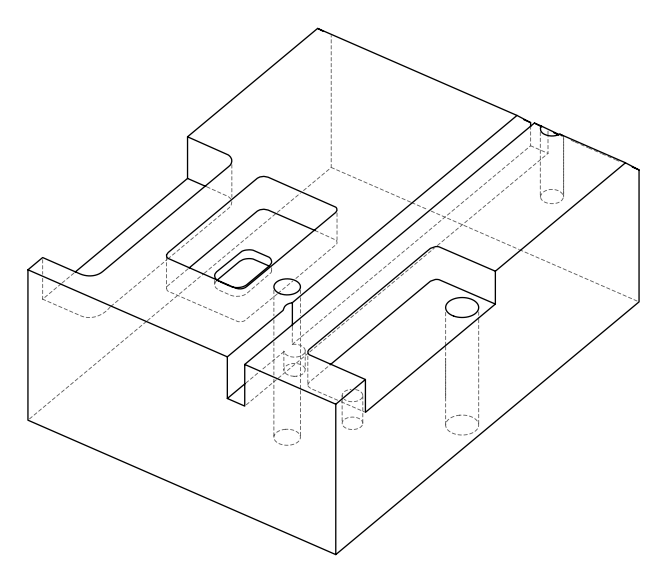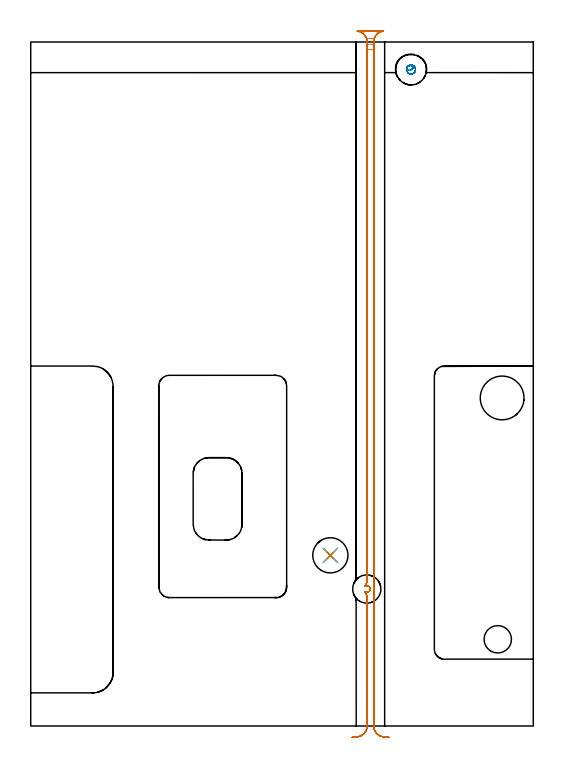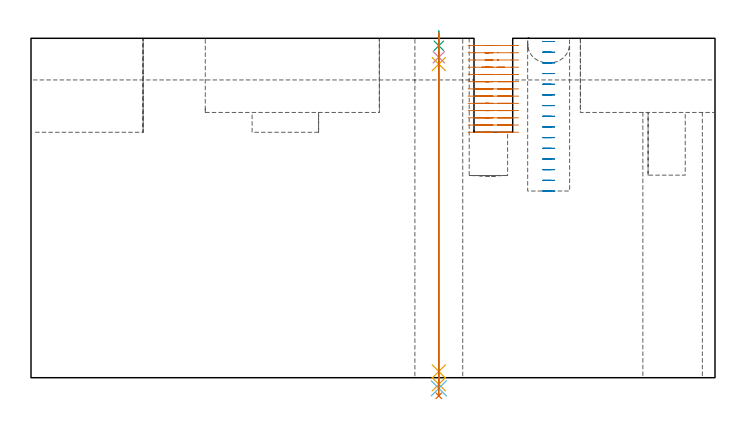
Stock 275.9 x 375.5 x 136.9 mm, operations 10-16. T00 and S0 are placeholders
(PLAN: 16 operations, 13 tool changes, 161.6 min)
(1 INDEXABLE_INSERT_DRILL_THROUGH_HOLE_FROM_SOLID | STEP1HOLE | NXT0302_019 | 0.45 min | 61877 mm3)
(2 INDEXABLE_INSERT_DRILL_BLIND_HOLE_FROM_SOLID | STEP1POCKET | NXT0302_002 | 0.23 min | 10435 mm3)
(3 INDEXABLE_INSERT_DRILL_BLIND_HOLE_FROM_SOLID_1 | STEP1POCKET_1 | UGT0302_001 | 0.12 min | 9734 mm3)
(4 AREA_MILL | FG_CHAMFER_SURFACE | UGT0205_001 | 8.92 min | 26275 mm3)
(5 AREA_MILL_1 | FG_CHAMFER_SURFACE_1 | UGT0205_001 | 4.1 min | 12315 mm3)
(6 MILL_RECTANGULAR_POCKET | POCKET_RECTANGULAR_STRAIGHT | NXT0201_010 | Follow Part, ap 2.5, ae 75% | 28.7 min | 255283 mm3)
(7 MILL_RECTANGULAR_POCKET_1 | POCKET_RECTANGULAR_STRAIGHT_1 | NXT0201_012 | Follow Part, ap 4, ae 75% | 0.81 min | 9143 mm3)
(8 MILL_SLOT | SLOT_PARTIAL_RECTANGULAR | NXT0201_010 | Follow Part, ap 2.5, ae 75% | 62.93 min | 242107 mm3)
(9 MILL_SLOT_1 | SLOT_PARTIAL_RECTANGULAR_1 | NXT0201_012 | Follow Part, ap 4, ae 75% | 30.86 min | 305296 mm3)
(10 MILL_RECTANGULAR_SLOT | SLOT_RECTANGULAR | NXT0201_011 | Follow Part, ap 3, ae 75% | 21.11 min | 213565 mm3)
(11 MILL_BLIND_HOLE_FROM_SOLID_MATERIAL | STEP1POCKET_2 | NXT0201_011 | Spiral | 1.51 min | 13213 mm3)
(12 SPOT_DRILL | STEP1HOLE_1 | NXT0321_9005460120000 | 0.05 min | 167 mm3)
(13 DRILL_BLIND_HOLE_INTO_CENTER | STEP1HOLE_1 | NXT0301_022 | 0.04 min | 78 mm3)
(14 GUN_DRILL_THROUGH_HOLE | STEP1HOLE_1 | UGT0307_001 | 0.61 min | 2541 mm3)
(15 SPADE_DRILL_TO_ENLARGE_THROUGH_HOLE | STEP1HOLE_1 | UGT0306_003 | 0.57 min | 13957 mm3)
(16 DRILL_TO_ENLARGE_THROUGH_HOLE | STEP1HOLE_1 | UGT0301_260 | 0.59 min | 23236 mm3)
(TOOL NXT0302_019 | Index. Insert Drill 24mm [880-D2400L25-05] | D24 PA176 FL120 Z2)
(TOOL NXT0302_002 | Index. Insert Drill 15.5mm [880-D1550L20-05] | D15.5 PA176 FL78 Z2)
(TOOL UGT0302_001 | Indexable Insert Drill 15mm | D15 PA180 FL50 Z2)
(TOOL UGT0205_001 | Chamfer Mill 20 x 3 x 45 deg. | D20 FL50 Z2)
(TOOL NXT0201_010 | ENDMILL 10mm [2P460-1000-NA 1630] | D10 FL30 Z6)
(TOOL NXT0201_012 | ENDMILL 16mm [2P460-1600-NA 1630] | D16 FL38 Z6)
(TOOL NXT0201_011 | ENDMILL 12mm [2P460-1200-NA 1630] | D12 FL38 Z6)
(TOOL NXT0321_9005460120000 | NC Spot Drill, 142deg, 12mm, Carbide, Uncoated | D12 PA142 FL30 Z2)
(TOOL NXT0301_022 | Carbide Drill 5.1mm [860.1-0510-015A1-MM 2214] | D5.1 PA140 FL28 Z2)
(TOOL UGT0307_001 | Gun Drill 5 mm | D5 PA130 FL24 Z1)
(TOOL UGT0306_003 | Spade Drill 12.5mm | D12.5 PA132 FL10 Z2)
(TOOL UGT0301_260 | Twist Drill 19.3 mm | D19.3 PA118 FL140 Z2)
(OP 10 MILL_RECTANGULAR_SLOT)
G17 G21 G94 G90
T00 M6
G54
G17 G0 G90 X196.686 Y-6.27 S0 M3
G43 Z146.9 H1
Z133.985
G94 G1 X193.701 Y-5.97 F250.
G2 X188.3 Y0. R6. F500.
G1 Y371.073
G3 X184.7 Y371.075 R6.
G1 Y80.49
G2 X183.245 Y76.573 R6.
G1 X183.252 Y76.565
G2 X183.252 Y73.835 R-1.85
G1 X183.245 Y73.827
G2 X184.7 Y69.91 R6.
G1 Y0.
G2 X179.299 Y-5.97 R6.
G1 X176.314 Y-6.27 F250.
G0 X196.686 Z131.069
G1 X193.701 Y-5.97
G2 X188.3 Y0. R6. F500.
G1 Y373.988
G3 X184.7 Y373.99 R6.
G1 Y80.49
G2 X183.245 Y76.573 R6.
G1 X183.252 Y76.565
G2 X183.252 Y73.835 R-1.85
G1 X183.245 Y73.827
G2 X184.7 Y69.91 R6.
G1 Y0.
G2 X179.299 Y-5.97 R6.
G1 X176.314 Y-6.27 F250.
G0 X196.686 Z128.154
G1 X193.701 Y-5.97
G2 X188.3 Y0. R6. F500.
G1 Y375.5
G2 X188.525 Y377.128 R6.
G3 X184.472 Y377.137 R6.
G2 X184.7 Y375.5 R6.
G1 Y80.49
G2 X183.245 Y76.573 R6.
G1 X183.252 Y76.565
G2 X183.252 Y73.835 R-1.85
G1 X183.245 Y73.827
G2 X184.7 Y69.91 R6.
G1 Y0.
G2 X179.299 Y-5.97 R6.
G1 X176.314 Y-6.27 F250.
G0 X196.686 Z125.238
G1 X193.701 Y-5.97
G2 X188.3 Y0. R6. F500.
G1 Y375.5
G2 X191.058 Y380.549 R6.
G3 X187.817 Y381.5 R6.
G1 X185.183
G3 X181.942 Y380.549 R6.
G2 X184.7 Y375.5 R6.
G1 Y80.49
G2 X183.245 Y76.573 R6.
G1 X183.252 Y76.565
G2 X183.252 Y73.835 R-1.85
G1 X183.245 Y73.827
G2 X184.7 Y69.91 R6.
G1 Y0.
G2 X179.299 Y-5.97 R6.
G1 X176.314 Y-6.27 F250.
G0 X196.686 Z122.323
G1 X193.701 Y-5.97
G2 X188.3 Y0. R6. F500.
G1 Y375.5
G2 X192.525 Y381.231 R6.
G1 X192.533 Y381.26
G3 X190.854 Y381.5 R6.
G1 X182.147
G3 X180.467 Y381.26 R6.
G1 X180.476 Y381.231
G2 X184.7 Y375.5 R6.
G1 Y80.49
G2 X183.245 Y76.573 R6.
G1 X183.252 Y76.565
G2 X183.252 Y73.835 R-1.85
G1 X183.245 Y73.827
G2 X184.7 Y69.91 R6.
G1 Y0.
G2 X179.299 Y-5.97 R6.
G1 X176.314 Y-6.27 F250.
G0 X196.686 Z119.408
G1 X193.701 Y-5.97
G2 X188.3 Y0. R6. F500.
G1 Y375.5
G2 X193.701 Y381.47 R6.
G1 Y381.5
X179.299
Y381.47
G2 X184.7 Y375.5 R6.
G1 Y80.49
G2 X183.245 Y76.573 R6.
G1 X183.252 Y76.565
G2 X183.252 Y73.835 R-1.85
G1 X183.245 Y73.827
G2 X184.7 Y69.91 R6.
G1 Y0.
G2 X179.299 Y-5.97 R6.
G1 X176.314 Y-6.27 F250.
G0 X196.686 Z116.492
G1 X193.701 Y-5.97
G2 X188.3 Y0. R6. F500.
G1 Y375.5
G2 X193.701 Y381.47 R6.
G1 Y381.5
X179.299
Y381.47
G2 X184.7 Y375.5 R6.
G1 Y80.49
G2 X183.245 Y76.573 R6.
G1 X183.252 Y76.565
G2 X183.252 Y73.835 R-1.85
G1 X183.245 Y73.827
G2 X184.7 Y69.91 R6.
G1 Y0.
G2 X179.299 Y-5.97 R6.
G1 X176.314 Y-6.27 F250.
G0 X196.686 Z113.577
G1 X193.701 Y-5.97
G2 X188.3 Y0. R6. F500.
G1 Y375.5
G2 X193.701 Y381.47 R6.
G1 Y381.5
X179.299
Y381.47
G2 X184.7 Y375.5 R6.
G1 Y80.49
G2 X183.245 Y76.573 R6.
G1 X183.252 Y76.565
G2 X183.252 Y73.835 R-1.85
G1 X183.245 Y73.827
G2 X184.7 Y69.91 R6.
G1 Y0.
G2 X179.299 Y-5.97 R6.
G1 X176.314 Y-6.27 F250.
G0 X196.686 Z110.662
G1 X193.701 Y-5.97
G2 X188.3 Y0. R6. F500.
G1 Y375.5
G2 X193.701 Y381.47 R6.
G1 Y381.5
X179.299
Y381.47
G2 X184.7 Y375.5 R6.
G1 Y80.49
G2 X183.245 Y76.573 R6.
G1 X183.252 Y76.565
G2 X183.252 Y73.835 R-1.85
G1 X183.245 Y73.827
G2 X184.7 Y69.91 R6.
G1 Y0.
G2 X179.299 Y-5.97 R6.
G1 X176.314 Y-6.27 F250.
G0 X196.686 Z107.746
G1 X193.701 Y-5.97
G2 X188.3 Y0. R6. F500.
G1 Y375.5
G2 X193.701 Y381.47 R6.
G1 Y381.5
X179.299
Y381.47
G2 X184.7 Y375.5 R6.
G1 Y80.49
G2 X183.245 Y76.573 R6.
G1 X183.252 Y76.565
G2 X183.252 Y73.835 R-1.85
G1 X183.245 Y73.827
G2 X184.7 Y69.91 R6.
G1 Y0.
G2 X179.299 Y-5.97 R6.
G1 X176.314 Y-6.27 F250.
G0 X196.686 Z104.831
G1 X193.701 Y-5.97
G2 X188.3 Y0. R6. F500.
G1 Y375.5
G2 X193.701 Y381.47 R6.
G1 Y381.5
X179.299
Y381.47
G2 X184.7 Y375.5 R6.
G1 Y80.49
G2 X183.245 Y76.573 R6.
G1 X183.252 Y76.565
G2 X183.252 Y73.835 R-1.85
G1 X183.245 Y73.827
G2 X184.7 Y69.91 R6.
G1 Y0.
G2 X179.299 Y-5.97 R6.
G1 X176.314 Y-6.27 F250.
G0 X196.686 Z101.915
G1 X193.701 Y-5.97
G2 X188.3 Y0. R6. F500.
G1 Y375.5
G2 X193.701 Y381.47 R6.
G1 Y381.5
X179.299
Y381.47
G2 X184.7 Y375.5 R6.
G1 Y80.49
G2 X183.245 Y76.573 R6.
G1 X183.252 Y76.565
G2 X183.252 Y73.835 R-1.85
G1 X183.245 Y73.827
G2 X184.7 Y69.91 R6.
G1 Y0.
G2 X179.299 Y-5.97 R6.
G1 X176.314 Y-6.27 F250.
G0 X196.686 Z99.
G1 X193.701 Y-5.97
G2 X188.3 Y0. R6. F500.
G1 Y375.5
G2 X193.701 Y381.47 R6.
G1 Y381.5
X179.299
Y381.47
G2 X184.7 Y375.5 R6.
G1 Y80.49
G2 X183.245 Y76.573 R6.
G1 X183.252 Y76.565
G2 X183.252 Y73.835 R-1.85
G1 X183.245 Y73.827
G2 X184.7 Y69.91 R6.
G1 Y0.
G2 X179.299 Y-5.97 R6.
G1 X176.314 Y-6.27 F250.
G0 Z146.9
M5
M2
(OP 11 MILL_BLIND_HOLE_FROM_SOLID_MATERIAL)
G17 G21 G94 G90
T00 M6
G54
G17 G0 G90 X208.8 Y360.4 S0 M3
G43 Z146.9 H1
Z135.593
G94 G3 X209.36 Y362.29 R1.028 F250.
X206.745 Y361.734 R1.89
X207.466 Y358.345 R2.45
X206.745 Y361.734 R-2.45
X207.105 Y360.04 R1.225
X208.8 Y360.4 R1.225
G0 Z131.287
G3 X209.36 Y362.29 R1.028
X206.745 Y361.734 R1.89
X207.466 Y358.345 R2.45
X206.745 Y361.734 R-2.45
X207.105 Y360.04 R1.225
X208.8 Y360.4 R1.225
G0 Z126.98
G3 X209.36 Y362.29 R1.028
X206.745 Y361.734 R1.89
X207.466 Y358.345 R2.45
X206.745 Y361.734 R-2.45
X207.105 Y360.04 R1.225
X208.8 Y360.4 R1.225
G0 Z122.673
G3 X209.36 Y362.29 R1.028
X206.745 Y361.734 R1.89
X207.466 Y358.345 R2.45
X206.745 Y361.734 R-2.45
X207.105 Y360.04 R1.225
X208.8 Y360.4 R1.225
G0 Z118.367
G3 X209.36 Y362.29 R1.028
X206.745 Y361.734 R1.89
X207.466 Y358.345 R2.45
X206.745 Y361.734 R-2.45
X207.105 Y360.04 R1.225
X208.8 Y360.4 R1.225
G0 Z114.06
G3 X209.36 Y362.29 R1.028
X206.745 Y361.734 R1.89
X207.466 Y358.345 R2.45
X206.745 Y361.734 R-2.45
X207.105 Y360.04 R1.225
X208.8 Y360.4 R1.225
G0 Z109.753
G3 X209.36 Y362.29 R1.028
X206.745 Y361.734 R1.89
X207.466 Y358.345 R2.45
X206.745 Y361.734 R-2.45
X207.105 Y360.04 R1.225
X208.8 Y360.4 R1.225
G0 Z105.447
G3 X209.36 Y362.29 R1.028
X206.745 Y361.734 R1.89
X207.466 Y358.345 R2.45
X206.745 Y361.734 R-2.45
X207.105 Y360.04 R1.225
X208.8 Y360.4 R1.225
G0 Z101.14
G3 X209.36 Y362.29 R1.028
X206.745 Y361.734 R1.89
X207.466 Y358.345 R2.45
X206.745 Y361.734 R-2.45
X207.105 Y360.04 R1.225
X208.8 Y360.4 R1.225
G0 Z96.833
G3 X209.36 Y362.29 R1.028
X206.745 Y361.734 R1.89
X207.466 Y358.345 R2.45
X206.745 Y361.734 R-2.45
X207.105 Y360.04 R1.225
X208.8 Y360.4 R1.225
G0 Z92.527
G3 X209.36 Y362.29 R1.028
X206.745 Y361.734 R1.89
X207.466 Y358.345 R2.45
X206.745 Y361.734 R-2.45
X207.105 Y360.04 R1.225
X208.8 Y360.4 R1.225
G0 Z88.22
G3 X209.36 Y362.29 R1.028
X206.745 Y361.734 R1.89
X207.466 Y358.345 R2.45
X206.745 Y361.734 R-2.45
X207.105 Y360.04 R1.225
X208.8 Y360.4 R1.225
G0 Z83.913
G3 X209.36 Y362.29 R1.028
X206.745 Y361.734 R1.89
X207.466 Y358.345 R2.45
X206.745 Y361.734 R-2.45
X207.105 Y360.04 R1.225
X208.8 Y360.4 R1.225
G0 Z79.607
G3 X209.36 Y362.29 R1.028
X206.745 Y361.734 R1.89
X207.466 Y358.345 R2.45
X206.745 Y361.734 R-2.45
X207.105 Y360.04 R1.225
X208.8 Y360.4 R1.225
G0 Z75.3
G3 X209.36 Y362.29 R1.028
X206.745 Y361.734 R1.89
X207.466 Y358.345 R2.45
X206.745 Y361.734 R-2.45
X207.105 Y360.04 R1.225
X208.8 Y360.4 R1.225
G0 Z146.9
M5
M2
(OP 12 SPOT_DRILL)
G17 G21 G94 G90
T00 M6
G54
G17 G0 G90 X164.5 Y93.7 S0 M3
G43 Z146.9 H0
G94 G81 G98 Z133.9 F250. R139.9
G80
M5
M2
(OP 13 DRILL_BLIND_HOLE_INTO_CENTER)
G17 G21 G94 G90
T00 M6
G54
G17 G0 G90 X164.5 Y93.7 S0 M3
G43 Z146.9 H1
G94 G81 G98 Z129.25 F250. R138.9
G80
M5
M2
(OP 14 GUN_DRILL_THROUGH_HOLE)
G17 G21 G94 G90
T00 M6
G54
G17 G0 G90 X164.5 Y93.7 M8
G43 Z146.9 H0
Z134.792
S716 M3
G94 G1 Z126.494 F125. M26
G4 X.084
Z2.5 F250.
G4 X.084
Z-2.666 F125.
G4 X.084
M5
M9
G0 Z134.792
Z146.9
M2
(OP 15 SPADE_DRILL_TO_ENLARGE_THROUGH_HOLE)
G17 G21 G94 G90
T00 M6
G54
G17 G0 G90 X164.5 Y93.7 S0 M3
G43 Z146.9 H0
G94 G73 G98 Z-4.283 F250. Q11.765 R138.9
G80
M5
M2
(OP 16 DRILL_TO_ENLARGE_THROUGH_HOLE)
G17 G21 G94 G90
T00 M6
G54
G17 G0 G90 X164.5 Y93.7 S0 M3
G43 Z146.9 H0
G94 G73 G98 Z-7.298 F250. Q18.025 R138.9
G80
M5
M2
